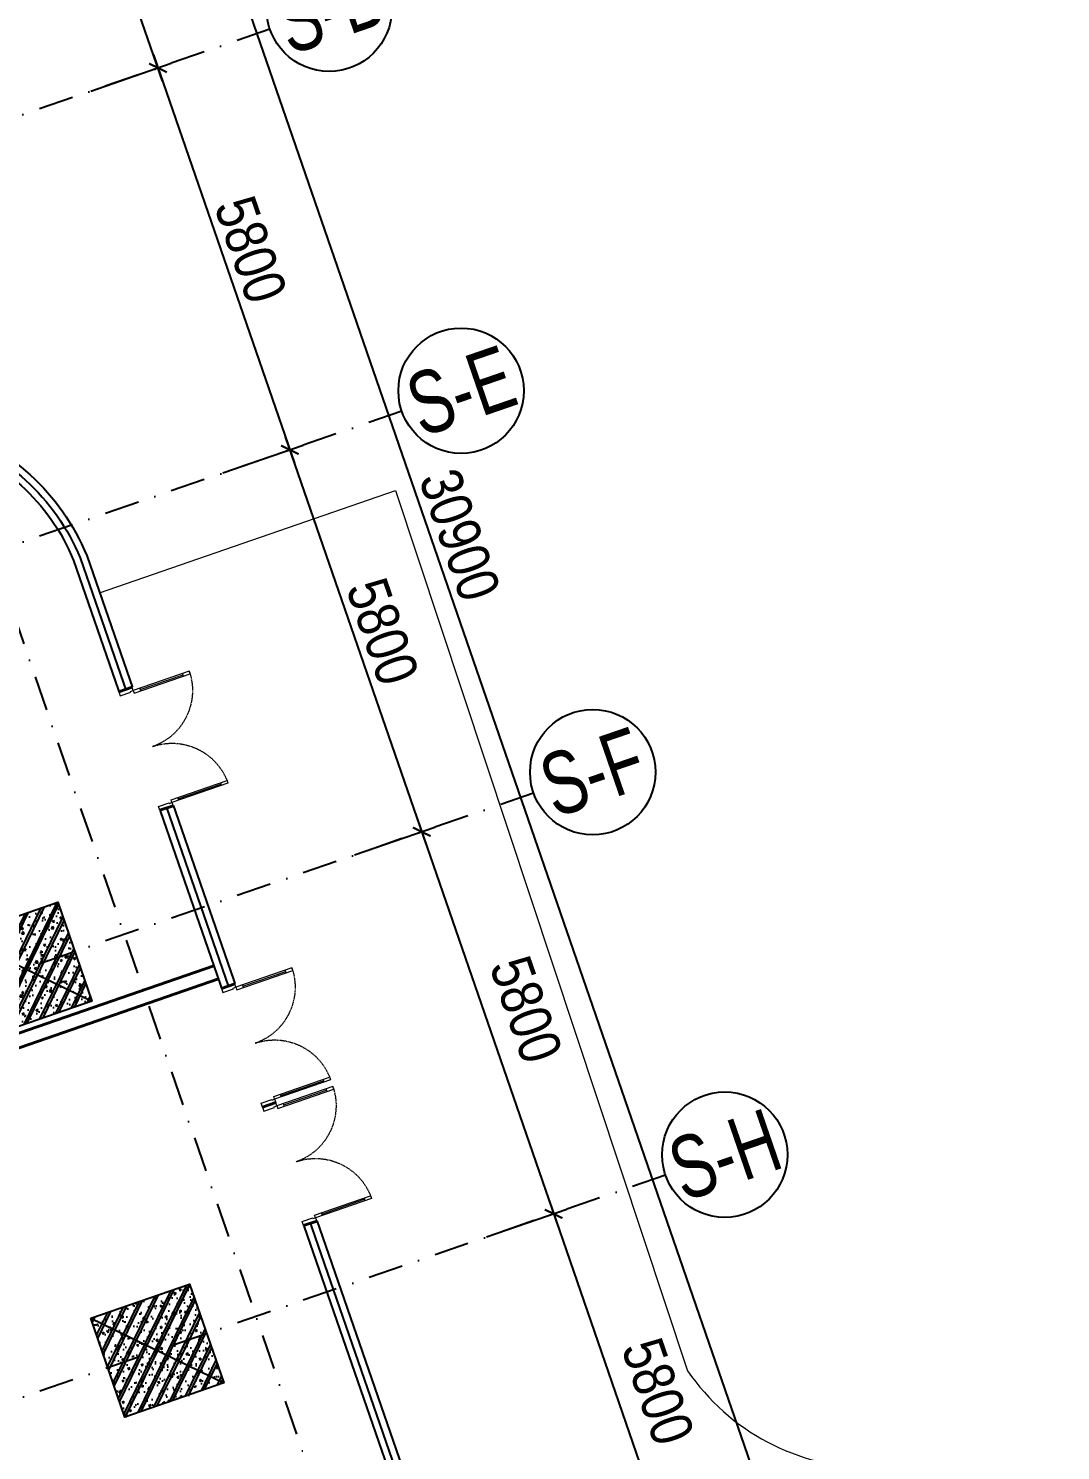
# Model space of a CAD drawing. Header units: millimetres. Extents: x -1534340 to 1713810, y -1348191 to 1114081.
# Drawn here: x 1519123 to 1533939, y -306721 to -286310 of the extents above; entities that cross this region are included whole.
import ezdxf
from ezdxf.enums import TextEntityAlignment as Align

# ---------------------------------------------------------------- set-up
doc = ezdxf.new("R2010")
doc.units = ezdxf.units.MM
doc.header["$LTSCALE"] = 100
doc.set_wipeout_variables(frame=1)
doc.header["$PDMODE"] = 32
doc.header["$PDSIZE"] = 2.5
doc.linetypes.add('HIDDEN2', pattern=[0.1875, 0.125, -0.0625])
doc.linetypes.add('xref.asix of  podium$0$xref.asix of  podium$0$DASHDOT', pattern=[1, 0.5, -0.25, 0, -0.25])
for name, color, linetype in [('A-GLAZ', 135, 'Continuous'), ('ccu12-Manh', 8, 'Continuous'), ('KT-Kich thuoc', 9, 'Continuous'), ('xref.asix of  podium$0$xref.asix of  podium$0$KC2-DIM', 251, 'Continuous'), ('xref.asix of  podium$0$xref.asix of  podium$0$KT-Kich thuoc', 9, 'Continuous'), ('xref.asix of  podium$0$xref.asix of  podium$0$KT-Luoi truc South Tower', 8, 'xref.asix of  podium$0$xref.asix of  podium$0$DASHDOT'), ('xref.asix of  podium$0$xref.asix of  podium$0$KT-Net cot vach', 6, 'Continuous'), ('xref.asix of  podium$0$xref.asix of  podium$0$ST_MBDV Cot vach 220805$0$AUDIT_I_220805193045-1', 50, 'Continuous')]:
    doc.layers.add(name, color=color, linetype=linetype)
for name, color, linetype, lineweight in [('CUA', 37, 'Continuous', 13), ('KT-Net cat', 1, 'Continuous', 40), ('KT-Net thay', 7, 'Continuous', 15)]:
    doc.layers.add(name, color=color, linetype=linetype, lineweight=lineweight)
doc.styles.add('Arial Narrow', font='ARIALN.TTF')
doc.styles.add('xref.asix of  podium$0$xref.asix of  podium$0$ST_MBDV Cot vach 220805$0$HBA-Text', font='GOTHIC.TTF')
doc.dimstyles.new('CCU_1-200', dxfattribs={"dimscale": 200, "dimtxt": 3, "dimasz": 1, "dimexe": 1, "dimexo": 2, "dimgap": 0.5, "dimtad": 1, "dimdec": 0, "dimdsep": 46, "dimtxsty": 'Arial Narrow', "dimblk": 'ARCHTICK', "dimcen": -1, "dimdle": 1, "dimclrd": 256, "dimclre": 256, "dimclrt": 3, "dimadec": 0, "dimazin": 2, "dimtfac": 0.1, "dimtdec": 0, "dimtix": 1, "dimtmove": 2, "dimatfit": 1, "dimfxl": 1, "dimtvp": 0.8333333333333334, "dimtolj": 1, "dimtzin": 12, "dimarcsym": 0})

# ---------------------------------------------------------------- blocks, each defined once
blk = doc.blocks.new('*U2802')
h = blk.add_hatch()
h.set_pattern_fill('VATLIEU04', color=250, scale=40, style=0, pattern_type=2)
h.set_pattern_definition([(49.99999999999999, (550, -550), (286.9040730403014, -25.10085399303804), [30, -330]), (355, (550, -550), (-55.50053344520001, 300.8768534800047), [24, -264]), (100.4514, (573.908672, -552.091736), (231.4037526856086, 275.7758168243814), [25.496076, -280.4568448]), (46.18420000000001, (550, -470), (426.8964194502578, -66.20760573160723), [45, -495]), (96.6356, (585.574698, -475.5173228), (373.8650822194813, 389.6471483601767), [38.2441152, -420.6852]), (351.1842, (550, -470), (373.8647780534509, 389.6474403701299), [36, -396]), (21, (590, -490), (238.7628208473847, -161.0475562661355), [30, -330]), (326.0000000000001, (590, -490), (97.32613276863269, 290.0600180187412), [24, -264]), (71.4514, (609.8968932, -503.4206424), (336.089051432596, 129.012198683981), [25.496076, -280.4568448]), (37.50000000000001, (550, -550), (4.863942126916267, 133.1575415325246), [0, -260.8, 0, -268, 0, -265]), (7.499999999999999, (550, -550), (105.2278149768594, 157.7646847529441), [0, -152.8, 0, -254.8, 0, -101]), (327.5, (460.8, -550), (213.5289744689636, -9.021948693751902), [0, -100, 0, -312, 0, -414]), (317.5, (420.8, -550), (233.2744677369545, 40.04199293292709), [0, -130, 0, -207.2, 0, -294]), (45, (550, -550), (-120.2081528017131, 120.2081528017131), []), (45, (550, -501), (-120.2081528017131, 120.2081528017131), [])])
h.paths.add_polyline_path([(-475, 475), (1025, 475), (1025, -1025), (-475, -1025)])
at = {"color": 6, "ltscale": 0.25}
blk.add_lwpolyline([(-475, 475), (1025, 475), (1025, -1025), (-475, -1025)], close=True, dxfattribs=at)
at = {"layer": 'Defpoints', "linetype": 'ByBlock', "ltscale": 30}
for p, q in [((1025, 475), (-475, -1025)), ((-475, 475), (1025, -1025))]:
    blk.add_line(p, q, dxfattribs=at)
blk = doc.blocks.new('xref.asix of  podium$0$xref.asix of  podium$0$MBCot-PN-flat-22')
at = {"layer": 'xref.asix of  podium$0$xref.asix of  podium$0$KT-Net cot vach', "rotation": 19.04713795399666}
for p in [(59284.54175033607, 340.9352329254616), (61177.34815428592, -5141.517130494583)]:
    blk.add_blockref('*U2802', p, dxfattribs=at)
blk = doc.blocks.new('_ARCHTICK')
at = {"color": 0, "linetype": 'ByBlock', "const_width": 0.15}
blk.add_lwpolyline([(-0.5, -0.5), (0.5, 0.5)], dxfattribs=at)
blk = doc.blocks.new('*D2854')
at = {"layer": 'Defpoints', "color": 0, "transparency": 16777216}
for p in [(-44469.88626008668, 49301.54581082473), (-41236.51277450304, 44281.92092437814), (-42577.08275827394, 43819.09244505806)]:
    blk.add_point(p, dxfattribs=at)
at = {"layer": 'xref.asix of  podium$0$xref.asix of  podium$0$KT-Kich thuoc', "lineweight": -2, "transparency": 16777216}
for p, q in [((-44091.78602790184, 49432.08398310308), (-42940.2661565672, 49829.64337754626)), ((-43194.58535879879, 49953.42440749951), (-41171.24368836386, 44092.87080828572)), ((-42198.9825260891, 43949.63061733641), (-41047.46265841062, 44347.19001051731))]:
    blk.add_line(p, q, dxfattribs=at)
at = {"layer": 'xref.asix of  podium$0$xref.asix of  podium$0$KT-Kich thuoc', "lineweight": -2, "transparency": 16777216, "xscale": 200, "yscale": 200, "zscale": 200}
for p, rotation in [((-43129.31627265962, 49764.37429140709), 109.0471074380958), ((-41236.51277450304, 44281.92092437814), 289.0471074380958)]:
    blk.add_blockref('_ARCHTICK', p, dxfattribs=dict(at, rotation=rotation))
at = {"layer": 'xref.asix of  podium$0$xref.asix of  podium$0$KT-Kich thuoc', "color": 3, "transparency": 16777216, "insert": (-41798.8178177278, 47155.75604791004), "char_height": 600, "attachment_point": 5, "rotation": 289.04710743809585, "style": 'Arial Narrow'}
blk.add_mtext('\\A1;5800', dxfattribs=at)
blk = doc.blocks.new('*D2855')
at = {"layer": 'Defpoints', "color": 0, "transparency": 16777216}
for p in [(-46362.68976190314, 54783.99917660049), (-43129.31627631405, 49764.37429014775), (-44469.88626008668, 49301.54581082707)]:
    blk.add_point(p, dxfattribs=at)
at = {"layer": 'xref.asix of  podium$0$xref.asix of  podium$0$KT-Kich thuoc', "lineweight": -2, "transparency": 16777216}
for p, q in [((-45087.38886061229, 55435.8777732763), (-43064.04719017487, 49575.32417405533)), ((-45984.58952971831, 54914.53734887885), (-44833.06965838069, 55312.09674332305)), ((-44091.78602790184, 49432.08398310542), (-42940.26616022163, 49829.64337628692))]:
    blk.add_line(p, q, dxfattribs=at)
at = {"layer": 'xref.asix of  podium$0$xref.asix of  podium$0$KT-Kich thuoc', "lineweight": -2, "transparency": 16777216, "xscale": 200, "yscale": 200, "zscale": 200}
for p, rotation in [((-45022.1197744731, 55246.82765718388), 109.0471074380958), ((-43129.31627631405, 49764.37429014775), 289.0471074380958)]:
    blk.add_blockref('_ARCHTICK', p, dxfattribs=dict(at, rotation=rotation))
at = {"layer": 'xref.asix of  podium$0$xref.asix of  podium$0$KT-Kich thuoc', "color": 3, "transparency": 16777216, "insert": (-43691.62131954005, 52638.20941368323), "char_height": 600, "attachment_point": 5, "rotation": 289.04710743809585, "style": 'Arial Narrow'}
blk.add_mtext('\\A1;5800', dxfattribs=at)
blk = doc.blocks.new('*D2859')
at = {"layer": 'Defpoints', "color": 0, "transparency": 16777216}
for p in [(-42577.08275839314, 43819.09244540823), (-39343.70927280728, 38799.46755895431), (-40684.27925657853, 38336.63907963411)]:
    blk.add_point(p, dxfattribs=at)
at = {"layer": 'xref.asix of  podium$0$xref.asix of  podium$0$KT-Kich thuoc', "lineweight": -2, "transparency": 16777216}
for p, q in [((-42198.9825262083, 43949.63061768659), (-41047.46265487394, 44347.19001212967)), ((-41301.78185710554, 44470.97104208291), (-39278.4401866681, 38610.41744286189)), ((-40306.1790243937, 38467.17725191246), (-39154.65915671486, 38864.73664509349))]:
    blk.add_line(p, q, dxfattribs=at)
at = {"layer": 'xref.asix of  podium$0$xref.asix of  podium$0$KT-Kich thuoc', "lineweight": -2, "transparency": 16777216, "xscale": 200, "yscale": 200, "zscale": 200}
for p, rotation in [((-41236.51277096636, 44281.9209259905), 109.0471074380958), ((-39343.70927280728, 38799.46755895431), 289.0471074380958)]:
    blk.add_blockref('_ARCHTICK', p, dxfattribs=dict(at, rotation=rotation))
at = {"layer": 'xref.asix of  podium$0$xref.asix of  podium$0$KT-Kich thuoc', "color": 3, "transparency": 16777216, "insert": (-39739.09790172987, 41730.9253818295), "char_height": 600, "attachment_point": 5, "rotation": 289.04710743809585, "style": 'Arial Narrow'}
blk.add_mtext('\\A1;5800', dxfattribs=at)
blk = doc.blocks.new('*D2860')
at = {"layer": 'Defpoints', "color": 0, "transparency": 16777216}
for p in [(-40684.27925670334, 38336.63907999452), (-37450.90577111414, 33317.01419353685), (-38791.475754885, 32854.18571421679)]:
    blk.add_point(p, dxfattribs=at)
at = {"layer": 'xref.asix of  podium$0$xref.asix of  podium$0$KT-Kich thuoc', "lineweight": -2, "transparency": 16777216}
for p, q in [((-39408.97835541391, 38988.51767666984), (-37385.63668497497, 33127.96407744443)), ((-40306.1790245185, 38467.17725227288), (-39154.65915318231, 38864.7366467166)), ((-38413.37552270017, 32984.72388649514), (-37261.85565502173, 33382.28327967603))]:
    blk.add_line(p, q, dxfattribs=at)
at = {"layer": 'xref.asix of  podium$0$xref.asix of  podium$0$KT-Kich thuoc', "lineweight": -2, "transparency": 16777216, "xscale": 200, "yscale": 200, "zscale": 200}
for p, rotation in [((-39343.70926927473, 38799.46756057742), 109.0471074380958), ((-37450.90577111414, 33317.01419353685), 289.0471074380958)]:
    blk.add_blockref('_ARCHTICK', p, dxfattribs=dict(at, rotation=rotation))
at = {"layer": 'xref.asix of  podium$0$xref.asix of  podium$0$KT-Kich thuoc', "color": 3, "transparency": 16777216, "insert": (-37846.2914838139, 36248.47302323207), "char_height": 600, "attachment_point": 5, "rotation": 289.04710743809585, "style": 'Arial Narrow'}
blk.add_mtext('\\A1;5800', dxfattribs=at)
blk = doc.blocks.new('xref.asix of  podium$0$xref.asix of  podium$0$ST_MBDV Cot vach 220805$0$GRID-SYM-flat-103')
at = {"layer": 'xref.asix of  podium$0$xref.asix of  podium$0$ST_MBDV Cot vach 220805$0$AUDIT_I_220805193045-1'}
blk.add_circle((7.814746150539778e-20, 1.307624847908942e-17, 4.374695749536969e-07), 900.0000000000003, dxfattribs=at)
at = {"layer": 'xref.asix of  podium$0$xref.asix of  podium$0$ST_MBDV Cot vach 220805$0$AUDIT_I_220805193045-1', "style": 'xref.asix of  podium$0$xref.asix of  podium$0$ST_MBDV Cot vach 220805$0$HBA-Text'}
blk.add_attdef('GRID', text='', height=900.0000000000003, rotation=19.04713795291325, dxfattribs=at).set_placement((7.814746150539778e-20, 1.307624847908942e-17, 4.374695749536969e-07), align=Align.MIDDLE_CENTER)
blk = doc.blocks.new('*D2838')
at = {"layer": 'Defpoints', "color": 0, "transparency": 16777216}
for p in [(-48875.54985695332, 62062.42943764805), (-36033.03017826203, 33806.5331443351), (-38791.4760327246, 32854.18651897169)]:
    blk.add_point(p, dxfattribs=at)
at = {"layer": 'xref.asix of  podium$0$xref.asix of  podium$0$KT-Kich thuoc', "lineweight": -2, "transparency": 16777216}
for p, q in [((-48497.44962476849, 62192.96760992641), (-45928.05386691745, 63080.04515587637)), ((-46182.37306914905, 63203.82618582961), (-35967.76109212286, 33617.48302824268)), ((-38413.37580053977, 32984.72469125005), (-35843.98006216961, 33871.80223047428))]:
    blk.add_line(p, q, dxfattribs=at)
at = {"layer": 'xref.asix of  podium$0$xref.asix of  podium$0$KT-Kich thuoc', "lineweight": -2, "transparency": 16777216, "xscale": 200, "yscale": 200, "zscale": 200}
for p, rotation in [((-46117.10398300987, 63014.77606973719), 109.0471074380958), ((-36033.03017826203, 33806.5331443351), 289.0471074380958)]:
    blk.add_blockref('_ARCHTICK', p, dxfattribs=dict(at, rotation=rotation))
at = {"layer": 'xref.asix of  podium$0$xref.asix of  podium$0$KT-Kich thuoc', "color": 3, "transparency": 16777216, "insert": (-40690.97037478242, 48543.26304705357), "char_height": 600, "attachment_point": 5, "rotation": 289.04710743809585, "style": 'Arial Narrow'}
blk.add_mtext('\\A1;30900', dxfattribs=at)
blk = doc.blocks.new('*D2839')
at = {"layer": 'Defpoints', "color": 0, "transparency": 16777216}
for p in [(-47534.97987318403, 62525.25791696758), (-48875.54985695332, 62062.42943764805), (-46362.68976190314, 54783.99917660049)]:
    blk.add_point(p, dxfattribs=at)
at = {"layer": 'xref.asix of  podium$0$xref.asix of  podium$0$KT-Kich thuoc', "lineweight": -2, "transparency": 16777216}
for p, q in [((-44956.8506968482, 55057.77753815192), (-47600.2489593232, 62714.30803306)), ((-48497.44962476849, 62192.96760992641), (-47345.92975709161, 62590.52700310676)), ((-45984.58952971831, 54914.53734887885), (-44833.06966689497, 55312.09674038352))]:
    blk.add_line(p, q, dxfattribs=at)
at = {"layer": 'xref.asix of  podium$0$xref.asix of  podium$0$KT-Kich thuoc', "lineweight": -2, "transparency": 16777216, "xscale": 200, "yscale": 200, "zscale": 200}
for p, rotation in [((-47534.97987318403, 62525.25791696758), 109.0471074380958), ((-45022.11978298739, 55246.82765424434), 289.0471074380958)]:
    blk.add_blockref('_ARCHTICK', p, dxfattribs=dict(at, rotation=rotation))
at = {"layer": 'xref.asix of  podium$0$xref.asix of  podium$0$KT-Kich thuoc', "color": 3, "transparency": 16777216, "insert": (-45894.45312223217, 59018.65122562337), "char_height": 600, "attachment_point": 5, "rotation": 289.04710743809585, "style": 'Arial Narrow'}
blk.add_mtext('\\A1;7700', dxfattribs=at)
blk = doc.blocks.new('*U229')
for p, q in [((-750.0000006001499, -89.99999376962445), (-750.0000002678631, -49.99999376962445)), ((-100.0000005815018, -69.99999916928329), (-750.0000004340067, -69.99999376962447)), ((-100.0000007476451, -89.99999916928329), (-100.0000004153583, -49.99999916928324)), ((-750.0000140577612, -1709.999993474634), (-750.0000143900478, -1749.999993474634)), ((-100.0000143713997, -1729.999998874293), (-750.0000142239046, -1729.999993474634)), ((-100.000014205256, -1709.999998874293), (-100.000014537543, -1749.999998874293))]:
    blk.add_line(p, q)
for points in [[(200.0743172259394, -1.662050658534054e-06), (200.0743167275093, -60.00000166205076), (39.99999950156996, -60.00000033228665), (39.99999958464161, -50.00000033228666), (-4.153583654832593e-07, -50.00000000000004), (0, 0)], [(-4.153583654832593e-07, -50.00000000000004), (-7.476450480173313e-07, -89.99999999999991), (-850.0000006001497, -89.99999293890771), (-850.0000002678632, -49.99999293890765)], [(-1.453754297586763e-05, -1749.99999970501), (-1.420525627215952e-05, -1709.99999970501), (-850.0000140577612, -1709.999992643918), (-850.0000143900479, -1749.999992643918)], [(200.0743022730383, -1800.000001367061), (200.0743027714681, -1740.000001367061), (39.99998554552879, -1740.000000037296), (39.99998546245713, -1750.000000037296), (-1.453754297586763e-05, -1749.99999970501), (-1.4952901284504e-05, -1799.99999970501)]]:
    blk.add_lwpolyline(points, close=True)
at = {"linetype": 'HIDDEN2'}
for centre, radius, start, end in [((-4.149984540215146e-07, -49.99999999977504), 849.9999998530717, 180.0000387917871, 269.9999995240346), ((-1.45360581755849e-05, -1749.999999706382), 849.9999998541881, 89.99999952403472, 179.9999602562852)]:
    blk.add_arc(centre, radius, start, end, dxfattribs=at)
blk = doc.blocks.new('KHHFG')
blk.add_wipeout([(-79.69310521042735, 1884.3051469641268), (238.38225596414281, 1884.1721134116024), (264.0597370685214, 84.12191911410127), (-70.30110177054587, 84.28075590259641)]).dxf.layer = 'KT-Kich thuoc'
at = {"layer": 'KT-Net cat'}
for p, q in [((199.9999999995925, 1884.172113411594), (-4.074536263942719e-10, 1884.172113411594)), ((199.9999999999418, 84.17211341165239), (0, 84.17211341159418))]:
    blk.add_line(p, q, dxfattribs=at)
at = {"layer": 'CUA', "xscale": -1, "rotation": 359.999999524041}
blk.add_blockref('*U229', (199.9999999997672, 1884.175758171012), dxfattribs=at)
blk = doc.blocks.new('xref.asix of  podium$0$xref.asix of  podium$0$Asix South Tower')
at = {"layer": 'xref.asix of  podium$0$xref.asix of  podium$0$KT-Luoi truc South Tower', "ltscale": 10}
for p, q in [((-53965.3708366137, 67304.51608048682), (-40792.54849417135, 29149.86369040317)), ((-43415.19310113974, 55801.61288893223), (-67725.74395716004, 47408.44558658334)), ((-41522.38959944807, 50319.15952351387), (-65827.22952700593, 41927.96390853124)), ((-39629.58609775454, 44836.70615809527), (-71714.8157164082, 33759.34555949597)), ((-37736.78259606101, 39354.25279267691), (-105450.5498458836, 15976.20623329247))]:
    blk.add_line(p, q, dxfattribs=at)
at = {"layer": 'xref.asix of  podium$0$xref.asix of  podium$0$KT-Kich thuoc'}
ref = blk.add_blockref('xref.asix of  podium$0$xref.asix of  podium$0$ST_MBDV Cot vach 220805$0$GRID-SYM-flat-103', (-42564.46735887975, 56095.32313978276, -4.375829564711128e-07), dxfattribs=at)
ref.add_attrib('GRID', 'S-B', dxfattribs={"layer": 'xref.asix of  podium$0$xref.asix of  podium$0$ST_MBDV Cot vach 220805$0$AUDIT_I_220805193045-1', "height": 900, "rotation": 18.99999999997828, "style": 'xref.asix of  podium$0$xref.asix of  podium$0$ST_MBDV Cot vach 220805$0$HBA-Text', "width": 0.75}).set_placement((-42564.46735887975, 56095.32313978276, 0.002138384104150485), align=Align.MIDDLE_CENTER)
ref = blk.add_blockref('xref.asix of  podium$0$xref.asix of  podium$0$ST_MBDV Cot vach 220805$0$GRID-SYM-flat-103', (-40671.66094096191, 50612.87078118441, -4.375829564711128e-07), dxfattribs=at)
ref.add_attrib('GRID', 'S-E', dxfattribs={"layer": 'xref.asix of  podium$0$xref.asix of  podium$0$ST_MBDV Cot vach 220805$0$AUDIT_I_220805193045-1', "height": 900, "rotation": 18.99999999997828, "style": 'xref.asix of  podium$0$xref.asix of  podium$0$ST_MBDV Cot vach 220805$0$HBA-Text', "width": 0.75}).set_placement((-40671.66094096191, 50612.87078118441, 0.002138384104150485), align=Align.MIDDLE_CENTER)
ref = blk.add_blockref('xref.asix of  podium$0$xref.asix of  podium$0$ST_MBDV Cot vach 220805$0$GRID-SYM-flat-103', (-38781.74324274063, 45138.78550544102, -4.375829564711128e-07), dxfattribs=at)
ref.add_attrib('GRID', 'S-F', dxfattribs={"layer": 'xref.asix of  podium$0$xref.asix of  podium$0$ST_MBDV Cot vach 220805$0$AUDIT_I_220805193045-1', "height": 900, "rotation": 18.99999999997828, "style": 'xref.asix of  podium$0$xref.asix of  podium$0$ST_MBDV Cot vach 220805$0$HBA-Text', "width": 0.75}).set_placement((-38781.74324274063, 45138.78550544102, -0.001273213402992197), align=Align.MIDDLE_CENTER)
ref = blk.add_blockref('xref.asix of  podium$0$xref.asix of  podium$0$ST_MBDV Cot vach 220805$0$GRID-SYM-flat-103', (-36886.04811370932, 39647.96608885634, -4.375829564711128e-07), dxfattribs=at)
ref.add_attrib('GRID', 'S-H', dxfattribs={"layer": 'xref.asix of  podium$0$xref.asix of  podium$0$ST_MBDV Cot vach 220805$0$AUDIT_I_220805193045-1', "height": 900, "rotation": 18.99999999997828, "style": 'xref.asix of  podium$0$xref.asix of  podium$0$ST_MBDV Cot vach 220805$0$HBA-Text', "width": 0.75}).set_placement((-36886.04811370932, 39647.96608885634, -0.001277396247607646), align=Align.MIDDLE_CENTER)
for base, p1, p2, picture, middle in [((-36033.03017826203, 33806.5331443351), (-48875.54985695332, 62062.42943764804), (-38791.4760327246, 32854.18651897169), '*D2838', (-40690.97037478242, 48543.26304705357)), ((-47534.97987318403, 62525.25791696758), (-46362.68976190314, 54783.99917660048), (-48875.54985695332, 62062.42943764804), '*D2839', (-45894.45312223217, 59018.65122562337)), ((-43129.31627631405, 49764.37429014775), (-46362.68976190314, 54783.99917660048), (-44469.88626008667, 49301.54581082705), '*D2855', (-43691.62131954005, 52638.20941368323)), ((-41236.51277450304, 44281.92092437814), (-44469.88626008667, 49301.54581082473), (-42577.08275827393, 43819.09244505805), '*D2854', (-41798.8178177278, 47155.75604791004))]:
    dim = blk.add_linear_dim(base=base, p1=p1, p2=p2, angle=109.0471074380958, dimstyle='CCU_1-200', dxfattribs=at)
    dim.commit()
    dim.dimension.update_dxf_attribs({"geometry": picture, "text_midpoint": middle})
for base, p1, p2, picture, middle in [((-39343.70927280728, 38799.46755895431), (-42577.08275839314, 43819.09244540823), (-40684.27925657853, 38336.6390796341), '*D2859', (-39739.09790172987, 41730.9253818295)), ((-37450.90577111414, 33317.01419353685), (-40684.27925670333, 38336.63907999452), (-38791.475754885, 32854.18571421679), '*D2860', (-37846.2914838139, 36248.47302323207))]:
    dim = blk.add_linear_dim(base=base, p1=p1, p2=p2, angle=109.0471074380958, dimstyle='CCU_1-200', dxfattribs=at)
    dim.commit()
    dim.dimension.update_dxf_attribs({"geometry": picture, "text_midpoint": middle, "dimtype": 128})
blk = doc.blocks.new('312')
at = {"layer": 'A-GLAZ', "elevation": -0.0003900927901394197}
for points in [[(1490551.375902702, -289244.5673159846, -0.120579583671019), (1502083.741556, -287911.4294509474), (1517918.797591068, -292026.9796762244, -0.2272385897093211), (1519958.831711745, -293874.0791848811), (1525323.686497203, -309381.1040388597, 0.2908633368540378), (1529188.006808281, -312051.9051574318), (1549481.671782367, -312051.9051574318)], [(1512545.570905883, -290837.1160494412), (1517865.081299454, -292219.6632377895, -0.226461319784536), (1519771.652192945, -293944.7553267285), (1525136.840417294, -309452.7439803644, 0.2914953560427168), (1529184.184472846, -312251.9051574318), (1549281.671782367, -312251.9051574318)], [(1512572.21261897, -290740.7180175324), (1517891.953263211, -292123.3250483087, -0.2268593763515339), (1519865.234532414, -293909.3958086165), (1525230.269498805, -309416.9414726307, 0.2911846127893478), (1529186.084968508, -312151.9051574318), (1549381.671782367, -312151.9051574318)]]:
    blk.add_lwpolyline(points, format="xyb", dxfattribs=at)
at = {"layer": 'KT-Net cat'}
blk.add_line((1513747.864611937, -302748.2191116178, -1.4314924489832e-08), (1521849.622160189, -299951.1024766037, -1.4314924489832e-08), dxfattribs=at)
at = {"layer": 'KT-Net cat', "elevation": 3.872176524511838e-10}
blk.add_lwpolyline([(1510938.834914206, -295899.9971659229), (1512405.261823358, -290594.0069874601), (1512598.854104355, -290644.3208095239), (1511439.930262689, -294837.6689287453), (1514060.695594257, -302428.6306543221), (1521784.352973329, -299762.0523952848)], dxfattribs=at)
at = {"layer": 'KT-Net thay', "elevation": 8.974038059341893e-09}
blk.add_lwpolyline([(1520144.802695759, -294411.6252670294), (1524391.651668426, -292942.3732184469), (1528585.735896592, -305575.1602314989, 0.2465730965828214), (1531213.456099047, -306970.0784713085), (1552731.655655239, -306970.0784713085), (1552731.655655239, -312051.9197883868)], format="xyb", dxfattribs=at)
at = {"layer": 'xref.asix of  podium$0$xref.asix of  podium$0$KC2-DIM'}
blk.add_blockref('xref.asix of  podium$0$xref.asix of  podium$0$MBCot-PN-flat-22', (1459444.866092697, -299975.2893285389), dxfattribs=at)
at = {"layer": 'xref.asix of  podium$0$xref.asix of  podium$0$KT-Kich thuoc'}
blk.add_blockref('xref.asix of  podium$0$xref.asix of  podium$0$Asix South Tower', (1566004.720627273, -342122.3205197669), dxfattribs=at)
at = {"layer": 'KT-Kich thuoc', "rotation": 19.08371999234311}
for p in [(1521038.069126832, -297611.4245838806, -0.0003900927901394197), (1523099.143158349, -303571.227971363, -0.0003900927901394197)]:
    blk.add_blockref('KHHFG', p, dxfattribs=at)
blk.add_blockref('KHHFG', (1522511.334082302, -301869.872798154, -0.0003900927901394197), dxfattribs=at)

msp = doc.modelspace()

# ---------------------------------------------------------------- block references
at = {"layer": 'ccu12-Manh'}
msp.add_blockref('312', (0, 0), dxfattribs=at)

doc.saveas('drawing.dxf')
